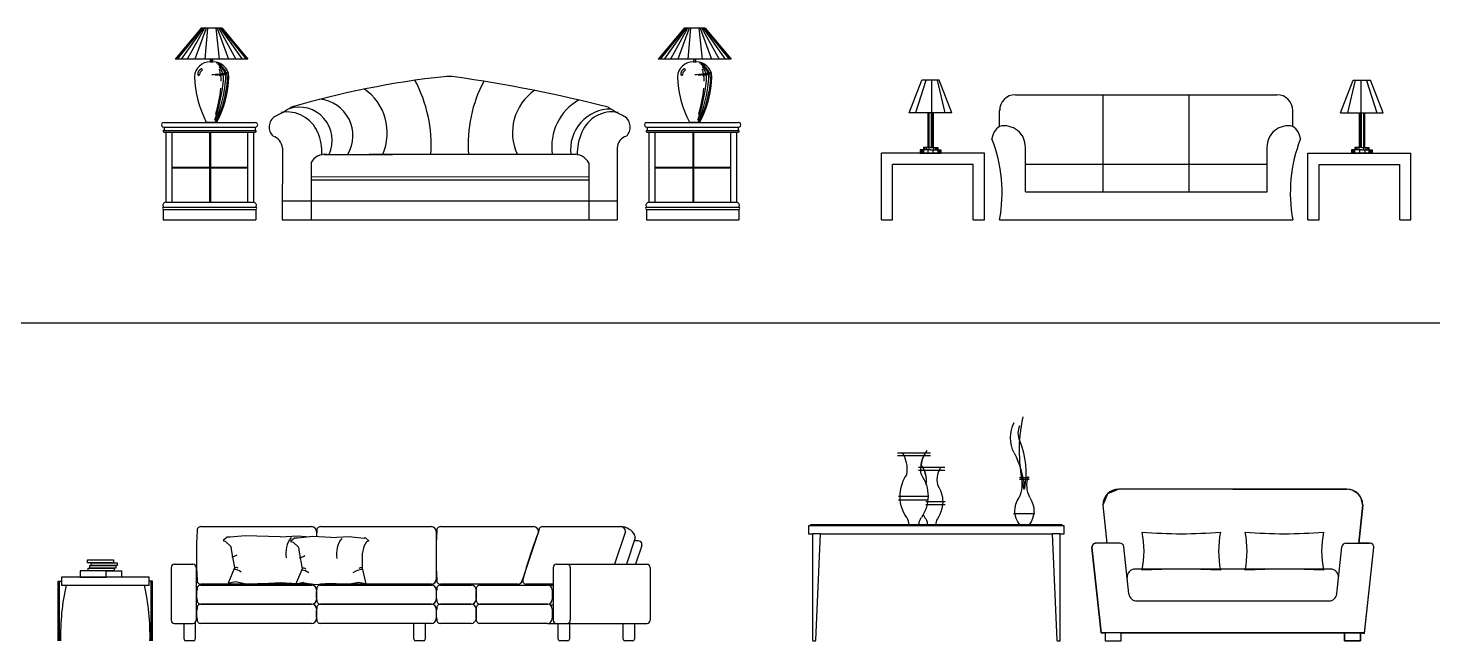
# Model space of a CAD drawing. Header units: millimetres. Extents: x 4532 to 35436, y 20123 to 38427.
# Drawn here: x 16950 to 25745, y 29931 to 33769 of the extents above; entities that cross this region are included whole.
import ezdxf

# ---------------------------------------------------------------- set-up
doc = ezdxf.new("R2010")
doc.units = ezdxf.units.MM
doc.set_wipeout_variables(frame=1)
doc.layers.add('www.cad-blocks.net', color=7, linetype='Continuous')

# ---------------------------------------------------------------- blocks, each defined once
blk = doc.blocks.new('A$C088541F4')
for p, q in [((248.2, 1201.2), (85.6, 1006.1)), ((253.1, 1201.2, -480), (98, 1006.1, -480)), ((260.4, 1201.2, -480), (123.2, 1006.1, -480)), ((268.2, 1201.2, -480), (161, 1006.1, -480)), ((278.4, 1201.2, -480), (207.3, 1006.1, -480)), ((378.2, 1201.2), (248.2, 1201.2)), ((287.9, 1201.2, -480), (270.9, 1006.1, -480)), ((338.8, 1201.2, -480), (359.7, 1006.1, -480)), ((348.3, 1201.2, -480), (419.4, 1006.1, -480)), ((358.5, 1201.2, -480), (465.7, 1006.1, -480)), ((366.3, 1201.2, -480), (503.5, 1006.1, -480)), ((373.6, 1201.2, -480), (528.7, 1006.1, -480)), ((378.2, 1201.2), (540.8, 1006.1)), ((3272.5, 1201.2), (3109.9, 1006.1)), ((3277.4, 1201.2, -480), (3122.4, 1006.1, -480)), ((3284.8, 1201.2, -480), (3147.5, 1006.1, -480)), ((3292.5, 1201.2, -480), (3185.3, 1006.1, -480)), ((3302.7, 1201.2, -480), (3231.6, 1006.1, -480)), ((3402.5, 1201.2), (3272.5, 1201.2)), ((3312.3, 1201.2, -480), (3295.2, 1006.1, -480)), ((3363.1, 1201.2, -480), (3384, 1006.1, -480)), ((3372.7, 1201.2, -480), (3443.7, 1006.1, -480)), ((3382.8, 1201.2, -480), (3490, 1006.1, -480)), ((3390.6, 1201.2, -480), (3527.8, 1006.1, -480)), ((3397.9, 1201.2, -480), (3553, 1006.1, -480)), ((3402.5, 1201.2), (3565.1, 1006.1)), ((540.8, 1006.1), (85.6, 1006.1)), ((305.1, 1006.1), (305.1, 989.9)), ((305.1, 989.9), (321.3, 989.9)), ((309, 1006.1, -480), (309, 989.9, -480)), ((317.6, 1006.1, -480), (317.6, 989.9, -480)), ((321.3, 989.9), (321.3, 1006.1)), ((3565.1, 1006.1), (3109.9, 1006.1)), ((3329.4, 1006.1), (3329.4, 989.9)), ((3329.4, 989.9), (3345.6, 989.9)), ((3333.3, 1006.1, -480), (3333.3, 989.9, -480)), ((3341.9, 1006.1, -480), (3341.9, 989.9, -480)), ((3345.6, 989.9), (3345.6, 1006.1)), ((15.8, 610.5), (585.8, 610.5)), ((15.8, 580.5), (585.8, 580.5)), ((15.8, 580.5), (15.8, 560.5)), ((15.8, 560.5), (585.8, 560.5)), ((15.8, 550.5), (585.8, 550.5)), ((25.8, 550.5), (25.8, 110.5)), ((64.8, 550.5), (64.8, 110.5)), ((280, 612.9, -480), (346.3, 612.9, -480)), ((300.8, 550.5), (300.8, 110.5)), ((305.8, 550.5), (305.8, 110.5)), ((536.8, 550.5), (536.8, 110.5)), ((575.8, 550.5), (575.8, 110.5)), ((585.8, 580.5), (585.8, 560.5)), ((3040.1, 610.5), (3610.1, 610.5)), ((3040.1, 580.5), (3610.1, 580.5)), ((3040.1, 580.5), (3040.1, 560.5)), ((3040.1, 560.5), (3610.1, 560.5)), ((3040.1, 550.5), (3610.1, 550.5)), ((3050.1, 550.5), (3050.1, 110.5)), ((3089.1, 550.5), (3089.1, 110.5)), ((3304.4, 612.9, -480), (3370.7, 612.9, -480)), ((3325.1, 550.5), (3325.1, 110.5)), ((3330.1, 550.5), (3330.1, 110.5)), ((3561.1, 550.5), (3561.1, 110.5)), ((3600.1, 550.5), (3600.1, 110.5)), ((3610.1, 580.5), (3610.1, 560.5)), ((756.3, 450.3), (755.4, 0)), ((2851.5, 450.3), (2852.4, 0)), ((936.2, 358.6), (936.2, 0)), ((1016, 410.5), (1444.9, 410.5)), ((2591.9, 410.5), (1298.8, 410.5)), ((2674.2, 356.7), (2674.2, 0)), ((64.8, 330.5), (536.8, 330.5)), ((64.8, 325.5), (536.8, 325.5)), ((936.2, 271.9), (2674.2, 270)), ((3089.1, 330.5), (3561.1, 330.5)), ((3089.1, 325.5), (3561.1, 325.5)), ((936.2, 251.9), (2674.2, 250)), ((25.8, 110.5), (575.8, 110.5)), ((755.7, 120), (2852.1, 120)), ((3050.1, 110.5), (3600.1, 110.5)), ((10.8, 80.5), (590.8, 80.5)), ((10.8, 65.5), (590.8, 65.5)), ((10.8, 65.5), (10.8, 0)), ((10.8, 0), (590.8, 0)), ((590.8, 65.5), (590.8, 0)), ((755.4, 0), (2852.4, 0)), ((3035.1, 80.5), (3615.1, 80.5)), ((3035.1, 65.5), (3615.1, 65.5)), ((3035.1, 65.5), (3035.1, 0)), ((3035.1, 0), (3615.1, 0)), ((3615.1, 65.5), (3615.1, 0))]:
    blk.add_line(p, q)
for centre, radius, start, end in [((303.1, 892.3), 97.6, 88.84849, 177.36048), ((323.3, 892.3), 97.6, 2.63952, 91.15151), ((300.5, 879.5, -480), 113, 359.91205, 67.7865), ((301.7, 888, -480), 100, 357.18477, 60.23676), ((3327.4, 892.3), 97.6, 88.84849, 177.36048), ((3347.6, 892.3), 97.6, 2.63952, 91.15151), ((3324.8, 879.5, -480), 113, 359.91205, 67.7865), ((3326, 888, -480), 100, 357.18477, 60.23676), ((853, 914.9, -480), 647.7, 181.6064, 207.79026), ((259, 914.8, -480), 32.4, 107.42893, 192.56819), ((232.2, 911, -480), 5.85, 214.5004, 346.01466), ((267.1, 910.6, -480), 29.2, 116.64226, 181.98722), ((250, 940.3, -480), 5.38, 318.29405, 97.17391), ((312.2, 1246.2, -480), 335.5, 270.23544, 287.24528), ((324.3, 1178.1, -480), 271.4, 272.25699, 288.50697), ((-509.3, 957.8, -480), 914, 337.83131, 355.30845), ((-327.9, 935.2, -480), 743.4, 334.31244, 355.8437), ((-226.6, 914.9, -480), 647.7, 332.20974, 358.3936), ((261.9, 883.7, -480), 125.2, 354.5295, 37.38171), ((344.5, 1085.9, -480), 182.3, 275.32896, 292.06719), ((131.5, 874.3, -480), 241.3, 358.80613, 16.64776), ((2363.1, -4570.1), 5499.2, 96.19515, 106.38334), ((1797.1, 648.5), 250, 81.66275, 96.31605), ((544.3, -8164.8), 9151.9, 75.75786, 81.90293), ((3877.3, 914.9, -480), 647.7, 181.6064, 207.79026), ((3283.3, 914.8, -480), 32.4, 107.42893, 192.56819), ((3256.5, 911, -480), 5.85, 214.5004, 346.01466), ((3291.4, 910.6, -480), 29.2, 116.64226, 181.98722), ((3274.3, 940.3, -480), 5.38, 318.29405, 97.17391), ((3336.5, 1246.2, -480), 335.5, 270.23544, 287.24528), ((3348.6, 1178.1, -480), 271.4, 272.25699, 288.50697), ((2515, 957.8, -480), 914, 337.83131, 355.30845), ((2696.4, 935.2, -480), 743.4, 334.31244, 355.8437), ((2797.7, 914.9, -480), 647.7, 332.20974, 358.3936), ((3286.2, 883.7, -480), 125.2, 354.5295, 37.38171), ((3368.8, 1085.9, -480), 182.3, 275.32896, 292.06719), ((3155.8, 874.3, -480), 241.3, 358.80613, 16.64776), ((-694.8, 974.8, -480), 1086.3, 341.23878, 354.55585), ((-532.3, 919.2, -480), 908.6, 343.46745, 354.06617), ((1077.9, 545.4), 334.8, 336.2455, 55.35864), ((835.1, 471.2), 852.4, 355.92066, 28.35299), ((2771.3, 471.2), 852.4, 151.99945, 184.07934), ((2518.3, 547.1), 321.5, 124.34196, 205.14572), ((2329.5, 974.8, -480), 1086.3, 341.23878, 354.55585), ((2492, 919.2, -480), 908.6, 343.46745, 354.06617), ((238.9, 1608.7), 1069.4, 296.11216, 302.40315), ((860.7, 498.7), 207.8, 334.89867, 107.80199), ((968.8, 528.1), 229.2, 329.14419, 84.41279), ((2778.1, 459.8), 335.6, 119.57889, 188.45003), ((3368.9, 1608.7), 1069.4, 237.59685, 243.88784), ((753.4, 581.5), 80, 123.23108, 225.70695), ((785.4, 467.9), 208.1, 22.88275, 99.95475), ((2812.1, 442.8), 251.4, 89.42665, 187.37993), ((2820.8, 472.3), 204.1, 79.37787, 157.97505), ((2854.4, 581.5), 80, 314.29305, 56.76892), ((15, 595.5), 15, 87.11443, 272.88557), ((14.6, 555.5), 5.14, 76.66777, 283.33223), ((586.5, 595.5), 15, 267.11443, 92.88557), ((587, 555.5), 5.14, 256.66777, 103.33223), ((685.1, 422.6), 318.2, 357.00808, 23.38233), ((2938.4, 410.2), 336.8, 155.67878, 180.82139), ((3039.3, 595.5), 15, 87.11443, 272.88557), ((3038.9, 555.5), 5.14, 76.66777, 283.33223), ((3610.9, 595.5), 15, 267.11443, 92.88557), ((3611.3, 555.5), 5.14, 256.66777, 103.33223), ((673.3, 444.6), 83.2, 3.92029, 73.04835), ((2934.6, 444.6), 83.2, 106.95165, 176.07971), ((1022.2, 314.6), 96.6, 82.98502, 152.91567), ((2584.1, 309.3), 101.7, 27.75016, 95.85046), ((27.9, 90.7), 19.9, 96.00535, 210.86454), ((573.7, 90.7), 19.9, 329.13546, 83.99465), ((3052.2, 90.7), 19.9, 96.00535, 210.86454), ((3598, 90.7), 19.9, 329.13546, 83.99465), ((14.3, 73), 8.28, 115.03904, 244.96096), ((587.3, 73), 8.28, 295.03904, 64.96096), ((3038.6, 73), 8.28, 115.03904, 244.96096), ((3611.6, 73), 8.28, 295.03904, 64.96096)]:
    blk.add_arc(centre, radius, start, end)
blk = doc.blocks.new('A$C09C169AB')
at = {"ltscale": 1.4}
for p, q in [((173.1, 670.7), (252.7, 876)), ((278.6, 873.4), (212.5, 670.6)), ((362.1, 876), (252.7, 876)), ((312.9, 876), (312.9, 670.6)), ((349.9, 876), (397.5, 670.6)), ((441.7, 670.7), (362.1, 876)), ((2873.4, 670.7), (2953, 876)), ((2965.2, 876), (2917.6, 670.6)), ((2953, 876), (3062.5, 876)), ((3002.2, 876), (3002.2, 670.6)), ((3036.5, 873.4), (3102.6, 670.6)), ((3142.1, 670.7), (3062.5, 876)), ((441.7, 670.7), (173.1, 670.7)), ((290.6, 670.7), (290.6, 454.4)), ((296.2, 670.7), (296.2, 454.4)), ((311, 670.7), (311, 454.4)), ((319.7, 670.7), (319.7, 454.4)), ((324.2, 670.7), (324.2, 454.4)), ((2873.4, 670.7), (3142.1, 670.7)), ((2990.9, 670.7), (2990.9, 454.4)), ((2995.4, 670.7), (2995.4, 454.4)), ((3004.2, 670.7), (3004.2, 454.4)), ((3018.9, 670.7), (3018.9, 454.4)), ((3024.5, 670.7), (3024.5, 454.4)), ((307.4, 454.4), (262.5, 454.4)), ((262.5, 454.4), (262.5, 438.9)), ((267.7, 454.4), (267.7, 438.9)), ((272, 454.4), (272, 438.9)), ((282.7, 454.4), (282.7, 438.9)), ((296.6, 454.4), (296.6, 438.9)), ((307.4, 454.4), (352.2, 454.4)), ((325.5, 454.4), (325.5, 438.9)), ((338.3, 454.4), (338.3, 438.9)), ((345.8, 454.4), (345.8, 438.9)), ((352.2, 454.4), (352.2, 438.9)), ((3007.7, 454.4), (2962.9, 454.4)), ((2962.9, 454.4), (2962.9, 438.9)), ((2969.3, 454.4), (2969.3, 438.9)), ((2976.8, 454.4), (2976.8, 438.9)), ((2989.6, 454.4), (2989.6, 438.9)), ((3007.7, 454.4), (3052.6, 454.4)), ((3018.5, 454.4), (3018.5, 438.9)), ((3032.4, 454.4), (3032.4, 438.9)), ((3043.1, 454.4), (3043.1, 438.9)), ((3047.4, 454.4), (3047.4, 438.9)), ((3052.6, 454.4), (3052.6, 438.9)), ((242.9, 438.9), (242.9, 417.7)), ((307.4, 438.9), (242.9, 438.9)), ((242.9, 417.7), (371.9, 417.7)), ((243.5, 438.9), (243.5, 417.7)), ((246.7, 438.9), (246.7, 417.7)), ((254.2, 438.9), (254.2, 417.7)), ((262.8, 438.9), (262.8, 417.7)), ((289.5, 438.9), (289.5, 417.7)), ((307.4, 438.9), (371.9, 438.9)), ((322.7, 438.9), (322.7, 417.7)), ((352.6, 438.9), (352.6, 417.7)), ((362.2, 438.9), (362.2, 417.7)), ((367.6, 438.9), (367.6, 417.7)), ((371.9, 438.9), (371.9, 417.7)), ((3007.7, 438.9), (2943.2, 438.9)), ((2943.2, 438.9), (2943.2, 417.7)), ((3072.2, 417.7), (2943.2, 417.7)), ((2947.5, 438.9), (2947.5, 417.7)), ((2952.9, 438.9), (2952.9, 417.7)), ((2962.5, 438.9), (2962.5, 417.7)), ((2992.4, 438.9), (2992.4, 417.7)), ((3007.7, 438.9), (3072.2, 438.9)), ((3025.6, 438.9), (3025.6, 417.7)), ((3052.3, 438.9), (3052.3, 417.7)), ((3060.9, 438.9), (3060.9, 417.7)), ((3068.4, 438.9), (3068.4, 417.7)), ((3071.6, 438.9), (3071.6, 417.7)), ((3072.2, 438.9), (3072.2, 417.7))]:
    blk.add_line(p, q, dxfattribs=at)
for p, q in [((839.2, 784), (2476, 784)), ((1388.8, 175), (1388.8, 784)), ((1926.4, 175), (1926.4, 784)), ((739.2, 585.2), (739.2, 684)), ((2576, 585.2), (2576, 684)), ((2576, 585.2), (2576, 684)), ((901.2, 175), (901.2, 454.2)), ((2414, 175), (2414, 454.2)), ((645.3, 417.7), (0, 417.7)), ((0, 0), (0, 417.7)), ((645.3, 0), (645.3, 417.7)), ((2669.8, 417.7), (3315.1, 417.7)), ((2669.8, 0), (2669.8, 417.7)), ((3315.1, 0), (3315.1, 417.7)), ((575.3, 347.7), (70, 347.7)), ((70, 0), (70, 347.7)), ((575.3, 0), (575.3, 347.7)), ((901.2, 350), (2414, 350)), ((2739.8, 347.7), (3245.1, 347.7)), ((2739.8, 0), (2739.8, 347.7)), ((3245.1, 0), (3245.1, 347.7)), ((901.2, 175), (2414, 175)), ((0, 0), (70, 0)), ((575.3, 0), (645.3, 0)), ((739.2, 0), (2576, 0)), ((2669.8, 0), (2739.8, 0)), ((3245.1, 0), (3315.1, 0))]:
    blk.add_line(p, q)
at = {"ltscale": 10}
blk.add_line((739.2, 688.3), (745.1, 694.1), dxfattribs=at)
for centre, start, end in [((839.2, 684), 90, 180), ((2476, 684), 0, 90)]:
    blk.add_arc(centre, 100, start, end)
for centre, radius, start, end in [((796.4, 496.8), 105.3, 122.51112, 174.40314), ((769.7, 457.7), 131.5, 358.4449, 103.44521), ((2545.4, 457.7), 131.5, 76.55479, 181.5551), ((2518.7, 496.8), 105.3, 5.59686, 57.48888), ((-164.8, 171), 920, 349.28772, 21.42863), ((3479.9, 171), 920, 158.57137, 190.71228)]:
    blk.add_arc(centre, radius, start, end, dxfattribs=at)
blk = doc.blocks.new('A$C2F4811CF')
for points in [[(3548.2, 0), (3543.6, 1.1), (3541.1, 2.9), (3539, 6), (3538.2, 10), (3538.2, 110), (3201, 110), (3201, 10), (3200.3, 6.3), (3198.1, 2.9), (3194, 0.5), (3191, 0), (3141, 0), (3136, 1.3), (3133.9, 2.9), (3131, 10), (3131, 110), (2640.5, 109.7), (2627.9, 113.7), (2623.7, 117.4), (2618.6, 126.9), (2618, 135.1), (2617.4, 137.8), (2615.8, 133.2), (2613.7, 127.1), (2610.3, 121.4), (2603.5, 115), (2596.7, 111.5), (2586.5, 109.7), (2297.8, 109.7), (2297.8, 10), (2297.3, 7.2), (2294.8, 2.9), (2287.8, 0), (2237.8, 0), (2230.7, 2.9), (2228.9, 5.4), (2227.8, 10), (2227.8, 109.7), (1641.8, 109.7), (1631.2, 112.5), (1622.9, 120.1), (1619.7, 127.4), (1619.1, 132.8), (1617, 137.5), (1616.1, 131.9), (1613.6, 125.5), (1610.5, 120.9), (1608.3, 118.5), (1597.9, 111.7), (1587.1, 109.7), (892.4, 109.7), (858.8, 109.7), (858.8, 10), (858.2, 6.5), (856.5, 3.6), (853.1, 1), (848.8, 0), (798.8, 0), (794.9, 0.8), (791.8, 2.9), (789.6, 6.1), (788.8, 10), (788.8, 110), (727, 110), (721.6, 110.7), (715.1, 113.9), (710.3, 119), (708.1, 123.6), (707, 130), (707, 460), (708.1, 466.4), (711.5, 472.6), (717, 477.3), (721, 479.1), (727, 480), (844, 480), (866.5, 480.4), (866.2, 572.1), (869.9, 690.1), (872.9, 703.6), (880.4, 711.7), (887.2, 714.7), (892.4, 715.5), (1587.1, 715.5), (1597.8, 713.6), (1605.1, 709.6), (1611, 703.7), (1615.5, 695.3), (1617.1, 683.2), (1617.1, 668.8), (1618.3, 671.1), (1619, 684.7), (1619.9, 698), (1624.5, 706.9), (1629.8, 711.7), (1638.7, 715.2), (1641.8, 715.5), (2336.5, 715.5), (2348, 713.2), (2355.9, 708.4), (2360.6, 703.4), (2364.3, 696.9), (2366.2, 689.6), (2366.5, 685.5), (2370.1, 685.5), (2370.5, 695.4), (2372.3, 701.5), (2375.2, 706.4), (2378, 709.4), (2384.3, 713.5), (2392.9, 715.5), (2977, 715.5), (2988.2, 713.4), (2996.1, 708.7), (2998.2, 706.7), (3005.7, 694.3), (3007, 685.5), (3009.5, 690.1), (3011, 700.4), (3014.1, 706), (3021.9, 712.7), (3032.1, 715.5), (3522.3, 715.5), (3533.1, 714.8), (3555.7, 709.4), (3580, 696.7), (3595.2, 683.5), (3607.7, 667.2), (3613.3, 653.8), (3613.4, 652.1), (3611.8, 643.9), (3605.7, 625.5), (3620.5, 627.4), (3636.9, 625), (3649.3, 618.6), (3653.5, 612.6), (3655.2, 604.4), (3654.2, 598.1), (3615.2, 480), (3687, 480), (3695.8, 478), (3704, 470.5), (3707, 460), (3707, 130), (3704.6, 120.5), (3701.2, 115.9), (3687, 110), (3608.2, 110), (3608.2, 10), (3607.4, 6.1), (3601.5, 0.6), (3598.2, 0)], [(590, 0), (575, 0), (572.4, 124.7), (565.8, 198.3), (554.9, 274.7), (540, 350), (50, 350), (44.4, 323.9), (36.4, 282), (26.6, 217.8), (21.8, 176.1), (16.4, 102.8), (15.1, 68.1), (15, 0), (0, 0), (0, 375), (20, 375), (20, 400), (137, 400), (137, 438.7), (188.8, 438.7), (188.8, 455.8), (197.9, 455.8), (197.9, 472.8), (207, 472.8), (207, 489.9), (183.1, 489.9), (183.1, 507), (345.8, 507), (345.8, 489.9), (369.7, 489.9), (369.7, 472.8), (360.6, 472.8), (360.6, 455.8), (351.5, 455.8), (351.5, 438.7), (396.8, 438.7), (396.8, 400), (570, 400), (570, 375), (590, 375)]]:
    blk.add_wipeout(points)
for p, q in [((892.4, 715.5), (1587.1, 715.5)), ((1641.8, 715.5), (2336.5, 715.5)), ((2392.9, 715.5), (2977, 715.5)), ((3032.1, 715.5), (3522.3, 715.5)), ((1057.1, 648.8), (1032.8, 628.5)), ((1032.8, 628.5), (1047.6, 622.4)), ((1047.6, 622.4), (1081.1, 592.1)), ((1076.2, 648.8), (1057.1, 648.8)), ((1171.3, 658.3), (1076.2, 648.8)), ((1389.8, 651.5), (1171.3, 658.3)), ((1389.8, 651.5), (1502.8, 658.3)), ((1479.9, 643.9), (1455.5, 623.5)), ((1455.5, 623.5), (1470.4, 617.5)), ((1470.4, 617.5), (1503.8, 587.2)), ((1498.9, 643.9), (1479.9, 643.9)), ((1594, 653.4), (1498.9, 643.9)), ((1502.8, 658.3), (1573, 651.3)), ((1707, 646.6), (1594, 653.4)), ((1617.1, 685.5), (1617.1, 652)), ((1707, 646.6), (1820, 653.4)), ((1820, 653.4), (1915, 643.9)), ((1931, 620.6), (1913.2, 591.9)), ((1915, 643.9), (1921.5, 647)), ((1921.5, 647), (1945.9, 626.7)), ((1945.9, 626.7), (1931, 620.6)), ((2366.5, 685.5), (2366.5, 385)), ((3007, 685.5), (2907, 385)), ((3552.3, 685.5), (3484, 480)), ((3612.4, 645.8), (3557.6, 480)), ((1081.1, 592.1), (1085.9, 560.2)), ((1085.9, 560.2), (1104.7, 457.2)), ((1503.8, 587.2), (1508.7, 555.3)), ((1508.7, 555.3), (1527.4, 452.2)), ((1913.2, 591.9), (1903.7, 544.4)), ((1903.7, 544.4), (1903.7, 455.4)), ((3654.2, 598.1), (3615.2, 480)), ((183.1, 507), (345.8, 507)), ((183.1, 489.9), (183.1, 507)), ((345.8, 489.9), (183.1, 489.9)), ((188.8, 455.8), (351.5, 455.8)), ((188.8, 438.7), (188.8, 455.8)), ((197.9, 472.8), (360.6, 472.8)), ((197.9, 455.8), (197.9, 472.8)), ((360.6, 455.8), (197.9, 455.8)), ((207, 489.9), (369.7, 489.9)), ((207, 472.8), (207, 489.9)), ((369.7, 472.8), (207, 472.8)), ((345.8, 507), (345.8, 489.9)), ((351.5, 455.8), (351.5, 438.7)), ((360.6, 472.8), (360.6, 455.8)), ((369.7, 489.9), (369.7, 472.8)), ((707, 460), (707, 130)), ((727, 480), (844, 480)), ((864, 460), (864, 130)), ((1104.7, 457.2), (1064.7, 361.4)), ((1527.4, 452.2), (1487.4, 356.5)), ((1903.7, 455.4), (1926.6, 356.5)), ((3099.2, 460), (3099.2, 130)), ((3119.2, 480), (3186.2, 480)), ((3186.2, 480), (3687, 480)), ((3206.2, 460), (3206.2, 130)), ((3707, 460), (3707, 130)), ((0, 0), (0, 375)), ((0, 375), (20, 375)), ((8, 0), (8, 375)), ((570, 400), (20, 400)), ((20, 400), (20, 350)), ((300.7, 438.7), (137, 438.7)), ((137, 438.7), (137, 400)), ((137, 400), (300.7, 400)), ((351.5, 438.7), (188.8, 438.7)), ((300.7, 438.7), (396.8, 438.7)), ((300.7, 400), (300.7, 438.7)), ((300.7, 400), (300.7, 438.7)), ((396.8, 400), (300.7, 400)), ((396.8, 438.7), (396.8, 400)), ((570, 350), (570, 400)), ((590, 375), (570, 375)), ((582, 0), (582, 375)), ((590, 0), (590, 375)), ((1587.1, 355), (892.4, 355)), ((1064.7, 361.4), (1110.2, 371.3)), ((1110.2, 371.3), (1176.5, 357.2)), ((1176.5, 357.2), (1389.8, 363.3)), ((1423.8, 361.4), (1355.8, 361.4)), ((1497.5, 357.2), (1389.8, 363.3)), ((1487.4, 356.5), (1532.9, 366.3)), ((1536.7, 365.5), (1497.5, 357.2)), ((1532.9, 366.3), (1599.3, 352.3)), ((1599.3, 352.3), (1707, 358.4)), ((2336.5, 355), (1641.8, 355)), ((1741, 356.5), (1672.9, 356.5)), ((1814.7, 352.3), (1707, 358.4)), ((1881, 366.3), (1814.7, 352.3)), ((1926.6, 356.5), (1881, 366.3)), ((2877, 355), (2392.9, 355)), ((3099.2, 355), (2931.1, 355)), ((20, 350), (570, 350)), ((892.4, 350), (1587.1, 350)), ((1617.1, 320), (1617.1, 260)), ((1641.8, 350), (2336.5, 350)), ((2366.5, 320), (2366.5, 260)), ((2392.9, 350), (2586.5, 350)), ((2616.5, 320), (2616.5, 260)), ((2640.5, 350), (3063.9, 350)), ((3072.2, 348.8), (3099.2, 348.8)), ((3093.9, 320), (3093.9, 260)), ((864, 242.6), (864, 130)), ((1587.1, 230), (892.4, 230)), ((892.4, 229.7), (1587.1, 229.7)), ((1617.1, 199.7), (1617.1, 139.7)), ((2336.5, 230), (1641.8, 230)), ((1641.8, 229.7), (2336.5, 229.7)), ((2366.5, 199.7), (2366.5, 139.7)), ((2586.5, 230), (2392.9, 230)), ((2392.9, 229.7), (2586.5, 229.7)), ((2616.5, 199.7), (2616.5, 139.7)), ((3063.9, 230), (2640.5, 230)), ((2640.5, 229.7), (3063.9, 229.7)), ((3079.9, 225), (3099.2, 225)), ((3093.9, 199.7), (3093.9, 139.7)), ((727, 110), (844, 110)), ((788.8, 10), (788.8, 110)), ((858.8, 116.6), (858.8, 10)), ((1587.1, 109.7), (892.4, 109.7)), ((2336.5, 109.7), (1641.8, 109.7)), ((2227.8, 10), (2227.8, 110)), ((2297.8, 109.7), (2297.8, 10)), ((2586.5, 109.7), (2392.9, 109.7)), ((3063.9, 109.7), (2640.5, 109.7)), ((3063.9, 109.7), (3119.2, 110)), ((3119.2, 110), (3186.2, 110)), ((3131, 10), (3131, 110)), ((3186.2, 110), (3687, 110)), ((3201, 116.6), (3201, 10)), ((3538.2, 10), (3538.2, 110)), ((3608.2, 110), (3608.2, 10)), ((848.8, 0), (798.8, 0)), ((2287.8, 0), (2237.8, 0)), ((3191, 0), (3141, 0)), ((3598.2, 0), (3548.2, 0))]:
    blk.add_line(p, q)
for centre, radius, start, end in [((893.4, 692), 23.6, 92.35279, 184.49861), ((1587.1, 685.5), 30, 0, 90), ((1642.7, 692), 23.6, 92.35279, 184.49861), ((2336.5, 685.5), 30, 0, 90), ((2393.9, 692), 23.6, 92.35279, 184.49861), ((2977, 685.5), 30, 0, 90), ((3033, 692), 23.6, 92.35279, 184.49861), ((3520.7, 613), 102.5, 28.27194, 89.10345), ((3522.3, 685.5), 30, 0, 90), ((3962.5, 535.3), 3096.5, 177.13354, 182.86646), ((1591.3, 548.2), 165.9, 143.51752, 189.39866), ((4711.9, 535.3), 3096.5, 177.13354, 177.83937), ((5463, 535.3), 3096.5, 177.13354, 182.86646), ((6212.1, -525.4), 3425.5, 159.2169, 164.66756), ((3620.5, 569.5), 57.9, 67.03902, 104.80229), ((3593.4, 652.1), 20, 341.72087, 28.27194), ((3635.2, 604.4), 20, 341.72087, 67.03902), ((1074.6, 613.3), 88, 277.72408, 302.18915), ((727, 460), 20, 90, 180), ((844, 460), 20, 0, 90), ((1099.8, 377.8), 70.2, 48.72974, 89.25052), ((1113.9, 441.4), 18.8, 46.0883, 115.01381), ((3119.2, 460), 20, 90, 180), ((3186.2, 460), 20, 0, 90), ((3687, 460), 20, 0, 90), ((892.8, 378.1), 23.1, 174.20612, 268.94248), ((1587.1, 385), 30, 270, 296.14943), ((1642.2, 378.1), 23.1, 252.14957, 268.94248), ((2336.5, 385), 30, 270, 0), ((2393.3, 378.1), 23.1, 174.20612, 268.94248), ((2877, 385), 30, 270, 0), ((2931.5, 378.1), 23.1, 174.20612, 268.94248), ((1022.3, 290), 156.4, 167.21848, 192.78152), ((893.4, 326.4), 23.6, 92.35279, 184.49861), ((1587.1, 320), 30, 0, 90), ((1771.7, 290), 156.4, 167.21848, 192.78152), ((1642.7, 326.4), 23.6, 92.35279, 184.49861), ((2336.5, 320), 30, 0, 90), ((2522.8, 290), 156.4, 167.21848, 192.78152), ((2393.9, 326.4), 23.6, 92.35279, 184.49861), ((2586.5, 320), 30, 0, 90), ((2770.5, 290), 156.4, 167.21848, 192.78152), ((2641.5, 326.4), 23.6, 92.35279, 184.49861), ((3063.9, 320), 30, 0, 90), ((1022.3, 169.7), 156.4, 167.21848, 192.78152), ((892.8, 253.1), 23.1, 174.20612, 268.94248), ((893.4, 206.1), 23.6, 92.35279, 184.49861), ((1587.1, 260), 30, 270, 0), ((1587.1, 199.7), 30, 0, 90), ((1771.7, 169.7), 156.4, 167.21848, 192.78152), ((1642.2, 253.1), 23.1, 174.20612, 268.94248), ((1642.7, 206.1), 23.6, 92.35279, 184.49861), ((2336.5, 260), 30, 270, 0), ((2336.5, 199.7), 30, 0, 90), ((2522.8, 169.7), 156.4, 167.21848, 192.78152), ((2393.3, 253.1), 23.1, 174.20612, 268.94248), ((2393.9, 206.1), 23.6, 92.35279, 184.49861), ((2586.5, 260), 30, 270, 0), ((2586.5, 199.7), 30, 0, 90), ((2770.5, 169.7), 156.4, 167.21848, 192.78152), ((2640.9, 253.1), 23.1, 174.20612, 268.94248), ((2641.5, 206.1), 23.6, 92.35279, 184.49861), ((3063.9, 260), 30, 270, 0), ((3063.9, 199.7), 30, 0, 90), ((727, 130), 20, 180, 270), ((844, 130), 20, 270, 0), ((892.8, 132.8), 23.1, 174.20612, 268.94248), ((1587.1, 139.7), 30, 270, 0), ((1642.2, 132.8), 23.1, 174.20612, 268.94248), ((2336.5, 139.7), 30, 270, 0), ((2393.3, 132.8), 23.1, 174.20612, 268.94248), ((2586.5, 139.7), 30, 270, 0), ((2640.9, 132.8), 23.1, 174.20612, 268.94248), ((3063.9, 139.7), 30, 270, 0), ((3119.2, 130), 20, 180, 270), ((3186.2, 130), 20, 270, 0), ((3687, 130), 20, 270, 0), ((798.8, 10), 10, 180, 270), ((848.8, 10), 10, 270, 0), ((2237.8, 10), 10, 180, 270), ((2287.8, 10), 10, 270, 0), ((3141, 10), 10, 180, 270), ((3191, 10), 10, 270, 0), ((3548.2, 10), 10, 180, 270), ((3598.2, 10), 10, 270, 0)]:
    blk.add_arc(centre, radius, start, end)
at = {"ltscale": 0.5}
for centre, start, end in [((1461.9, 32.1), 167.3094, 181.26942), ((-871.9, 32.1), 358.73058, 12.6906)]:
    blk.add_arc(centre, 1447.2, start, end, dxfattribs=at)
for centre, major_axis, start_param, end_param in [((1908.5, 543.3), (117.3, 117.3), 1.719455, 2.520232), ((1497.3, 608.4), (-62.3, 62.3), 2.491005, 2.918001), ((1522.5, 372.9), (-49.6, 49.6), -1.5057, -0.798479), ((1536.6, 436.5), (-13.3, 13.3), -1.551802, -0.348825), ((1914.7, 319.3), (-89.9, 89.9), -0.730279, -0.20581), ((1894.5, 439.6), (-13.3, 13.3), -1.221972, -0.018994)]:
    blk.add_ellipse(centre, major_axis=major_axis, ratio=1, start_param=start_param, end_param=end_param)
blk = doc.blocks.new('A$C65F22AD8')
for p, q in [((557, 1178, 0), (762.7, 1178, 0)), ((557, 1160.6, 0), (762.7, 1160.6, 0)), ((687.2, 1088.9, 0), (851.8, 1088.9, 0)), ((687.2, 1069, 0), (851.8, 1069, 0)), ((563, 906, 0), (747.5, 906, 0)), ((563, 883.7, 0), (747.5, 883.7, 0)), ((2656.1, 950), (1941.8, 950)), ((2656.1, 950), (3370.3, 950)), ((853.9, 871.3, 0), (734.6, 871.3, 0)), ((853.9, 851.4, 0), (734.6, 851.4, 0)), ((1841.8, 850), (1867.4, 612.4)), ((3470.3, 850), (3444.7, 612.4)), ((12, 726, 0), (12, 720, 0)), ((1588, 720, 0), (1588, 726, 0)), ((75.2, 670, 0), (25, 670, 0)), ((1575, 670, 0), (1524.8, 670, 0)), ((1831.8, 50), (1773.8, 584.7)), ((1948.3, 612.4), (1798.6, 612.4)), ((2005.3, 294.6), (1973.2, 590.1)), ((3306.9, 294.6), (3339, 590.1)), ((3363.8, 612.4), (3513.5, 612.4)), ((3480.3, 50), (3538.4, 584.7)), ((3268, 450), (2044.1, 450)), ((2005.3, 294.6), (1994.4, 394.6)), ((3306.9, 294.6), (3317.7, 394.6)), ((2055, 250), (3257.2, 250)), ((3480.3, 50), (1831.8, 50)), ((1956.8, 50), (1856.8, 50)), ((1856.8, 50), (1856.8, 0)), ((1856.8, 0), (1956.8, 0)), ((1956.8, 0), (1956.8, 50)), ((3355.3, 0), (3355.3, 50)), ((3355.3, 50), (3455.3, 50)), ((3455.3, 0), (3355.3, 0)), ((3455.3, 50), (3455.3, 0))]:
    blk.add_line(p, q)
at = {"extrusion": (0, 0, -1)}
for p, q in [((597.2, 1160.6, 0), (587.2, 1178, 0)), ((587.2, 1178, 0), (732.4, 1178, 0)), ((604.1, 1145.2, 0), (597.2, 1160.6, 0)), ((609.3, 1130.5, 0), (604.1, 1145.2, 0)), ((722.5, 1160.6, 0), (714, 1141.3, 0)), ((732.4, 1178, 0), (722.5, 1160.6, 0)), ((613, 1116.2, 0), (609.3, 1130.5, 0)), ((616.1, 1098.3, 0), (613, 1116.2, 0)), ((615.1, 1045.6, 0), (616.5, 1056.7, 0)), ((617.4, 1075.5, 0), (616.1, 1098.3, 0)), ((616.5, 1056.7, 0), (617.4, 1075.5, 0)), ((707.5, 1120, 0), (703.8, 1099.7, 0)), ((703.8, 1099.7, 0), (711.4, 1088.9, 0)), ((714, 1141.3, 0), (707.5, 1120, 0)), ((711.4, 1088.9, 0), (827.6, 1088.9, 0)), ((816.8, 1069, 0), (810, 1051.2, 0)), ((827.6, 1088.9, 0), (816.8, 1069, 0)), ((579, 962.2, 0), (584.8, 981.7, 0)), ((584.8, 981.7, 0), (592.7, 1001.8, 0)), ((592.7, 1001.8, 0), (603.3, 1022.6, 0)), ((603.3, 1022.6, 0), (614, 1039.5, 0)), ((614, 1039.5, 0), (615.1, 1045.6, 0)), ((805.1, 1029.3, 0), (803.4, 1006.9, 0)), ((803.4, 1006.9, 0), (803.9, 994.8, 0)), ((803.9, 994.8, 0), (806.2, 978.1, 0)), ((810, 1051.2, 0), (805.1, 1029.3, 0)), ((806.2, 978.1, 0), (817.7, 959.2, 0)), ((572.4, 906, 0), (572.7, 921.1, 0)), ((572.4, 896.7, 0), (572.4, 906, 0)), ((573.3, 883.7, 0), (572.4, 896.7, 0)), ((572.7, 921.1, 0), (574.5, 939, 0)), ((575.5, 866.8, 0), (573.3, 883.7, 0)), ((574.5, 939, 0), (579, 962.2, 0)), ((817.7, 959.2, 0), (825.7, 942.2, 0)), ((825.7, 942.2, 0), (832.6, 921.9, 0)), ((832.6, 921.9, 0), (837.4, 900.1, 0)), ((837.4, 900.1, 0), (839.2, 882.9, 0)), ((839.2, 882.9, 0), (839.6, 871.3, 0)), ((1871.1, 920.7), (1841.8, 850)), ((1941.8, 950), (1871.1, 920.7)), ((3013.2, 950), (1941.8, 950)), ((3239.6, 950), (3013.2, 950)), ((3370.3, 950), (3239.6, 950)), ((3403, 944.5), (3370.3, 950)), ((3441, 920.7), (3403, 944.5)), ((3458.1, 897.9), (3441, 920.7)), ((3470.3, 850), (3458.1, 897.9)), ((580.3, 844.9, 0), (575.5, 866.8, 0)), ((585.4, 828.7, 0), (580.3, 844.9, 0)), ((594.2, 807, 0), (585.4, 828.7, 0)), ((602, 791.7, 0), (594.2, 807, 0)), ((608.1, 781.6, 0), (602, 791.7, 0)), ((821.9, 791.9, 0), (815.6, 779.6, 0)), ((828.3, 807.3, 0), (821.9, 791.9, 0)), ((834.6, 828.3, 0), (828.3, 807.3, 0)), ((838.5, 851.4, 0), (834.6, 828.3, 0)), ((839.6, 871.3, 0), (838.5, 851.4, 0)), ((1841.8, 850), (1867.4, 612.4)), ((3444.7, 612.4), (3470.3, 850)), ((12, 720, 0), (0, 720, 0)), ((0, 720, 0), (0, 670, 0)), ((12, 726, 0), (12, 720, 0)), ((614, 772.6, 0), (608.1, 781.6, 0)), ((620.6, 761, 0), (614, 772.6, 0)), ((624.4, 750.5, 0), (620.6, 761, 0)), ((626.8, 738.4, 0), (624.4, 750.5, 0)), ((627.2, 726, 0), (626.8, 738.4, 0)), ((795.7, 726, 0), (627.2, 726, 0)), ((795.8, 736.7, 0), (795.7, 726, 0)), ((797.7, 746.4, 0), (795.8, 736.7, 0)), ((800.9, 755.2, 0), (797.7, 746.4, 0)), ((806.2, 764.5, 0), (800.9, 755.2, 0)), ((815.6, 779.6, 0), (806.2, 764.5, 0)), ((1588, 720, 0), (1588, 726, 0)), ((1600, 720, 0), (1588, 720, 0)), ((1600, 670, 0), (1600, 720, 0)), ((0, 670, 0), (25, 670, 0)), ((25, 670, 0), (25, 4.3, 0)), ((45, 3.7, 0), (75.2, 670, 0)), ((75.2, 670, 0), (1524.8, 670, 0)), ((1524.8, 670, 0), (1555, 3.7, 0)), ((1575, 4.3, 0), (1575, 670, 0)), ((1575, 670, 0), (1600, 670, 0)), ((1780, 604.1), (1773.8, 584.7)), ((1773.8, 584.7), (1831.8, 50)), ((1798.6, 612.4), (1780, 604.1)), ((1867.4, 612.4), (1798.6, 612.4)), ((3506.6, 612.4), (3444.7, 612.4)), ((3480, 47.3), (3538.5, 587.4)), ((3524.5, 609.8), (3506.6, 612.4)), ((3532.1, 604.1), (3524.5, 609.8)), ((3537.1, 595.6), (3532.1, 604.1)), ((3538.5, 587.4), (3537.1, 595.6)), ((25, 4.3, 0), (26.1, 1.3, 0)), ((26.1, 1.3, 0), (29, 0, 0)), ((29, 0, 0), (41, 0, 0)), ((41, 0, 0), (43.7, 1.1, 0)), ((43.7, 1.1, 0), (45, 3.7, 0)), ((1555, 3.7, 0), (1556.3, 1.1, 0)), ((1556.3, 1.1, 0), (1559, 0, 0)), ((1559, 0, 0), (1571, 0, 0)), ((1571, 0, 0), (1573.9, 1.3, 0)), ((1573.9, 1.3, 0), (1575, 4.3, 0)), ((1831.8, 50), (1856.8, 50)), ((1856.8, 50), (1856.8, 0)), ((1856.8, 0), (1956.8, 0)), ((1956.8, 0), (1956.8, 50)), ((1956.8, 50), (3355.3, 50)), ((3355.3, 50), (3355.3, 0)), ((3355.3, 0), (3455.3, 0)), ((3455.3, 0), (3455.3, 50)), ((3455.3, 50), (3480, 47.3))]:
    blk.add_line(p, q, dxfattribs=at)
for centre, radius, start, end in [((1941.8, 850), 100, 90, 180), ((3370.3, 850), 100, 0, 90), ((2333.2, 3604.7), 2933.4, 265.2014, 274.7986), ((1508.1, 562), 592, 348.33809, 11.66191), ((3179.2, 562), 612.4, 168.73185, 191.26815), ((2978.9, 3604.7), 2933.4, 265.2014, 274.7986), ((2132.9, 562), 612.4, 348.73185, 11.26815), ((3804, 562), 592, 168.33809, 191.66191), ((1798.6, 587.4), 25, 90, 186.19857), ((1948.3, 587.4), 25, 6.19857, 90), ((3363.8, 587.4), 25, 90, 173.80143), ((3513.5, 587.4), 25, 353.80143, 90), ((2044.1, 400), 50, 90, 186.19857), ((2333.2, -3486.5), 3936.5, 86.42614, 93.57386), ((2978.9, -3486.5), 3936.5, 86.42614, 93.57386), ((3268, 400), 50, 353.80143, 90), ((2055, 300), 50, 186.19857, 270), ((3257.2, 300), 50, 270, 353.80143)]:
    blk.add_arc(centre, radius, start, end)
for centre, major_axis, start_param, end_param in [((1474.9, 1271.9, 0), (148.9, 148.9), 3.458323, 4.395658), ((1448.2, 1300, 0), (-95.7, 95.7), 5.124601, 5.870973), ((891.4, 1075.5, 0), (189.1, 0.3), 2.951728, 3.811368), ((584.3, 1006.9, 0), (-151.3, 0), 2.473042, 3.289445), ((584.3, 1006.9, 0), (-151.3, 1), 2.466973, 3.326613), ((513.4, 906, 0), (234.1, 0.4), -0.604857, 0.608573), ((767.1, 730, 0), (52.9, 52.9), 3.874098, 4.533706), ((886.7, 871.3, 0), (-132.4, 132.4), 4.891072, 5.056049), ((683.7, 730.4, 0), (-42.3, 42.3), 1.74948, 2.430021)]:
    blk.add_ellipse(centre, major_axis=major_axis, ratio=1, start_param=start_param, end_param=end_param, dxfattribs=at)
blk.add_wipeout([(1372.5, 1022.1), (1370.9, 1015.3), (1369.9, 1010.2), (1367.8, 996.4), (1366.8, 976.5), (1368, 955), (1372.2, 932), (1378.9, 910.9), (1384.2, 898.3), (1391.9, 886.3), (1397, 876.4), (1405.8, 852.3), (1409.7, 832.2), (1410.8, 811.6), (1409.8, 797.7), (1408.4, 788.2), (1406.4, 779.2), (1403.4, 768.8), (1399.2, 757.9), (1394.1, 747.1), (1387.5, 735.8), (1380.5, 726), (1350, 726), (1319.5, 726), (1312.5, 735.8), (1305.9, 747.1), (1300.8, 757.9), (1296.6, 768.8), (1293.6, 779.2), (1291.6, 788.2), (1290.2, 797.7), (1289.2, 811.6), (1290.3, 832.2), (1294.2, 852.3), (1303, 876.4), (1308.1, 886.3), (1315.8, 898.3), (1321.1, 910.9), (1327.8, 932), (1332, 955), (1333.2, 976.5), (1332.2, 996.4), (1330.1, 1010.2), (1329.1, 1015.3), (1327.5, 1022.1)]).translate(0, 0, 0)
for p, q in [((1380.9, 1022.1, 0), (1320.4, 1022.1, 0)), ((1380.9, 1010.2, 0), (1320.4, 1010.2, 0)), ((1283.3, 797.7, 0), (1416.7, 797.7, 0)), ((1588, 720, 0), (12, 720, 0))]:
    blk.add_line(p, q)
blk.add_line((1588, 726, 0), (12, 726, 0), dxfattribs=at)
for centre, major_axis, start_param, end_param in [((2310.9, 1189.9, 0), (-700.4, 700.4), 5.250704, 5.713842), ((815.9, 1052.5, 0), (384.5, 384.5), 0.412212, 0.967827), ((724.2, 891.8, 0), (446.1, 446.1), 0.316731, 0.667811), ((1151.1, 976.5, 0), (-130.5, 130.5), 2.069184, 2.793843), ((1551.3, 976.5, 0), (130.5, 130.5), 3.489342, 4.214001), ((1436.4, 814.6, 0), (-102.4, 102.4), 4.839288, 6.114067), ((1266, 814.6, 0), (102.4, 102.4), 0.169118, 1.443897)]:
    blk.add_ellipse(centre, major_axis=major_axis, ratio=1, start_param=start_param, end_param=end_param, dxfattribs=at)
blk = doc.blocks.new('A$C7D5F4DA2')
blk.add_blockref('A$C65F22AD8', (0, 0))
blk = doc.blocks.new('FORMAT')
at = {"color": 155, "true_color": 0x546d8e}
blk.add_line((7050.7, 31921.9), (35436.4, 31921.9), dxfattribs=at)

msp = doc.modelspace()

# ---------------------------------------------------------------- block references
for name, p in [('A$C088541F4', (17785.7, 32567.4)), ('A$C09C169AB', (22292.6, 32567.4)), ('A$C7D5F4DA2', (21836.7, 29931)), ('A$C2F4811CF', (17138.1, 29931))]:
    msp.add_blockref(name, p)

# ---------------------------------------------------------------- next in the draw order: block references
at = {"layer": 'www.cad-blocks.net'}
msp.add_blockref('FORMAT', (0, 0), dxfattribs=at)

doc.saveas('drawing.dxf')
